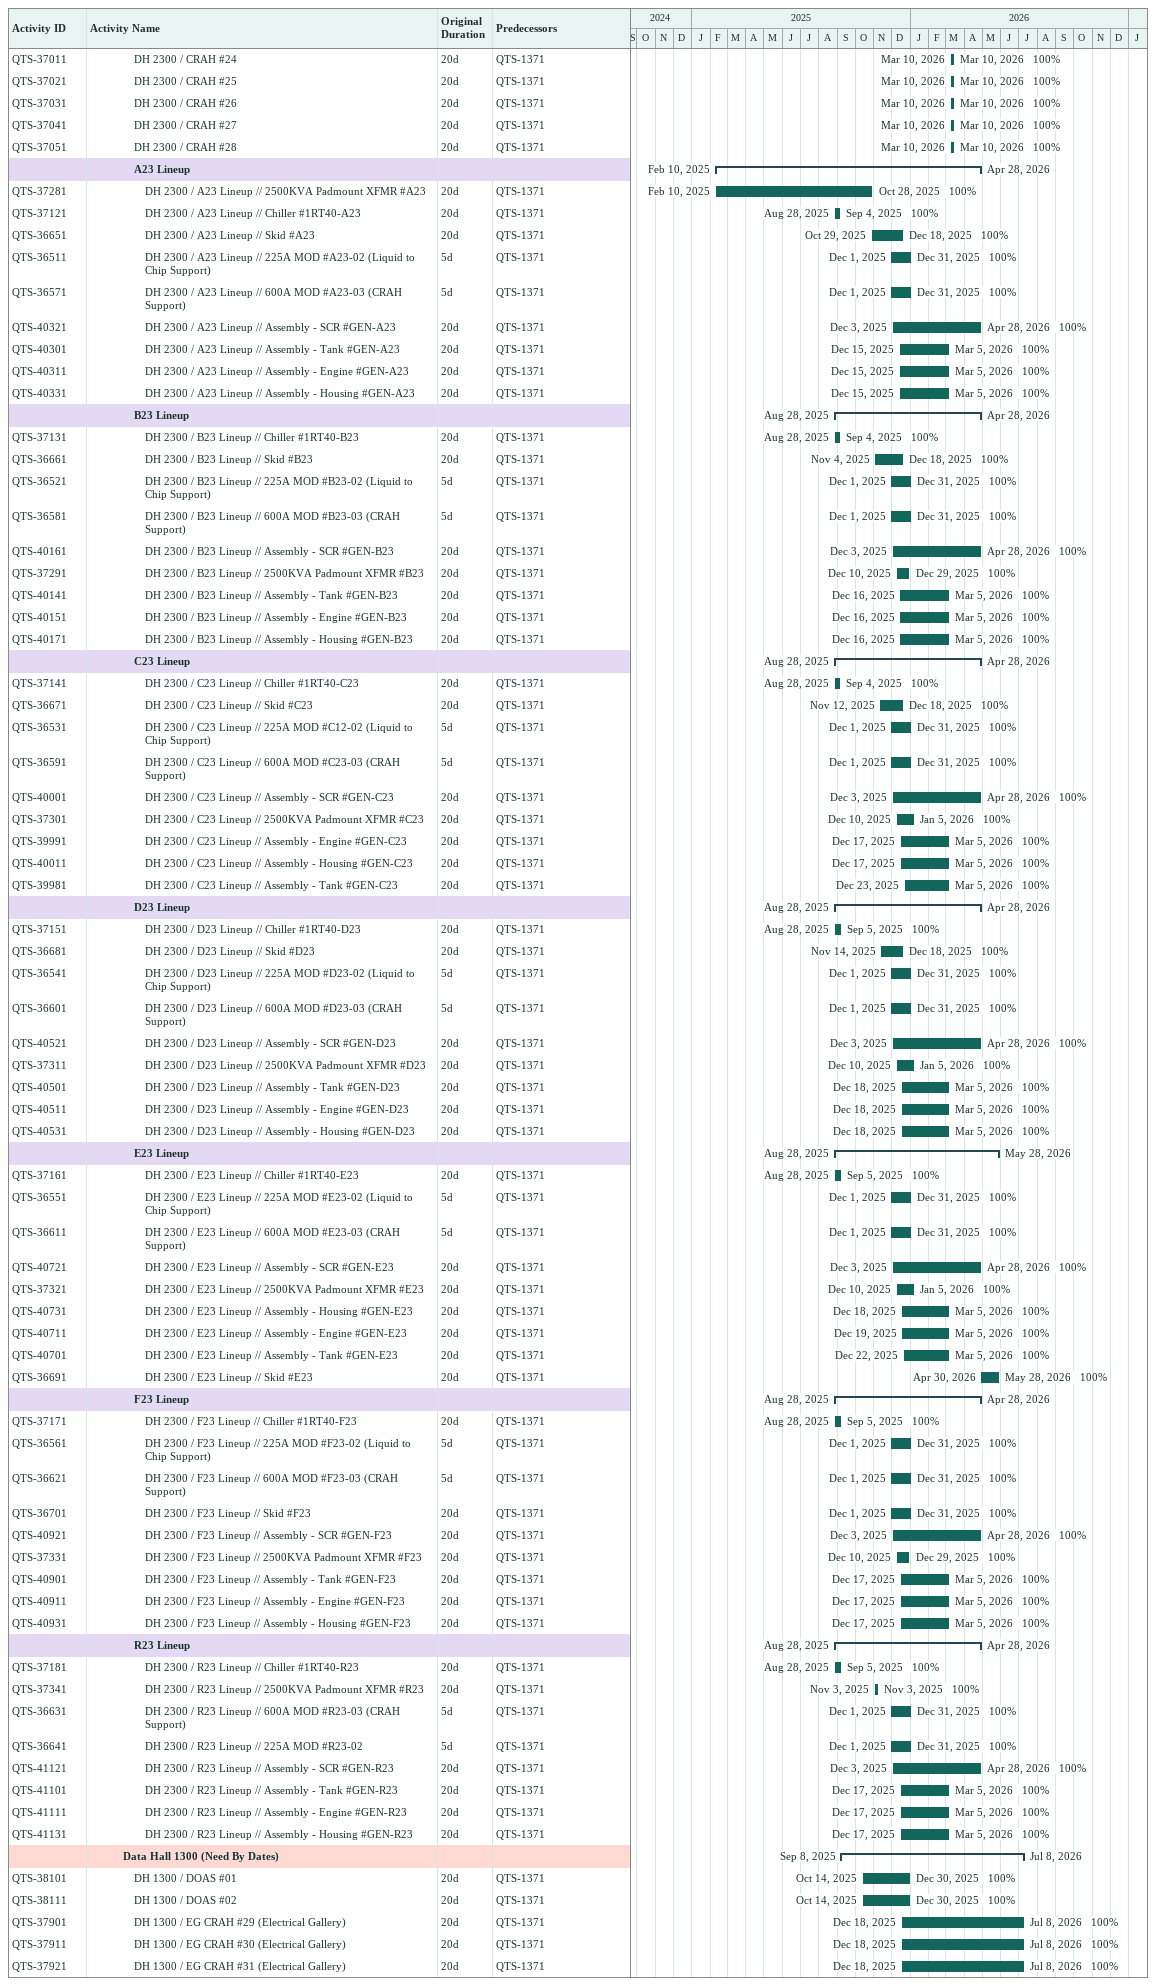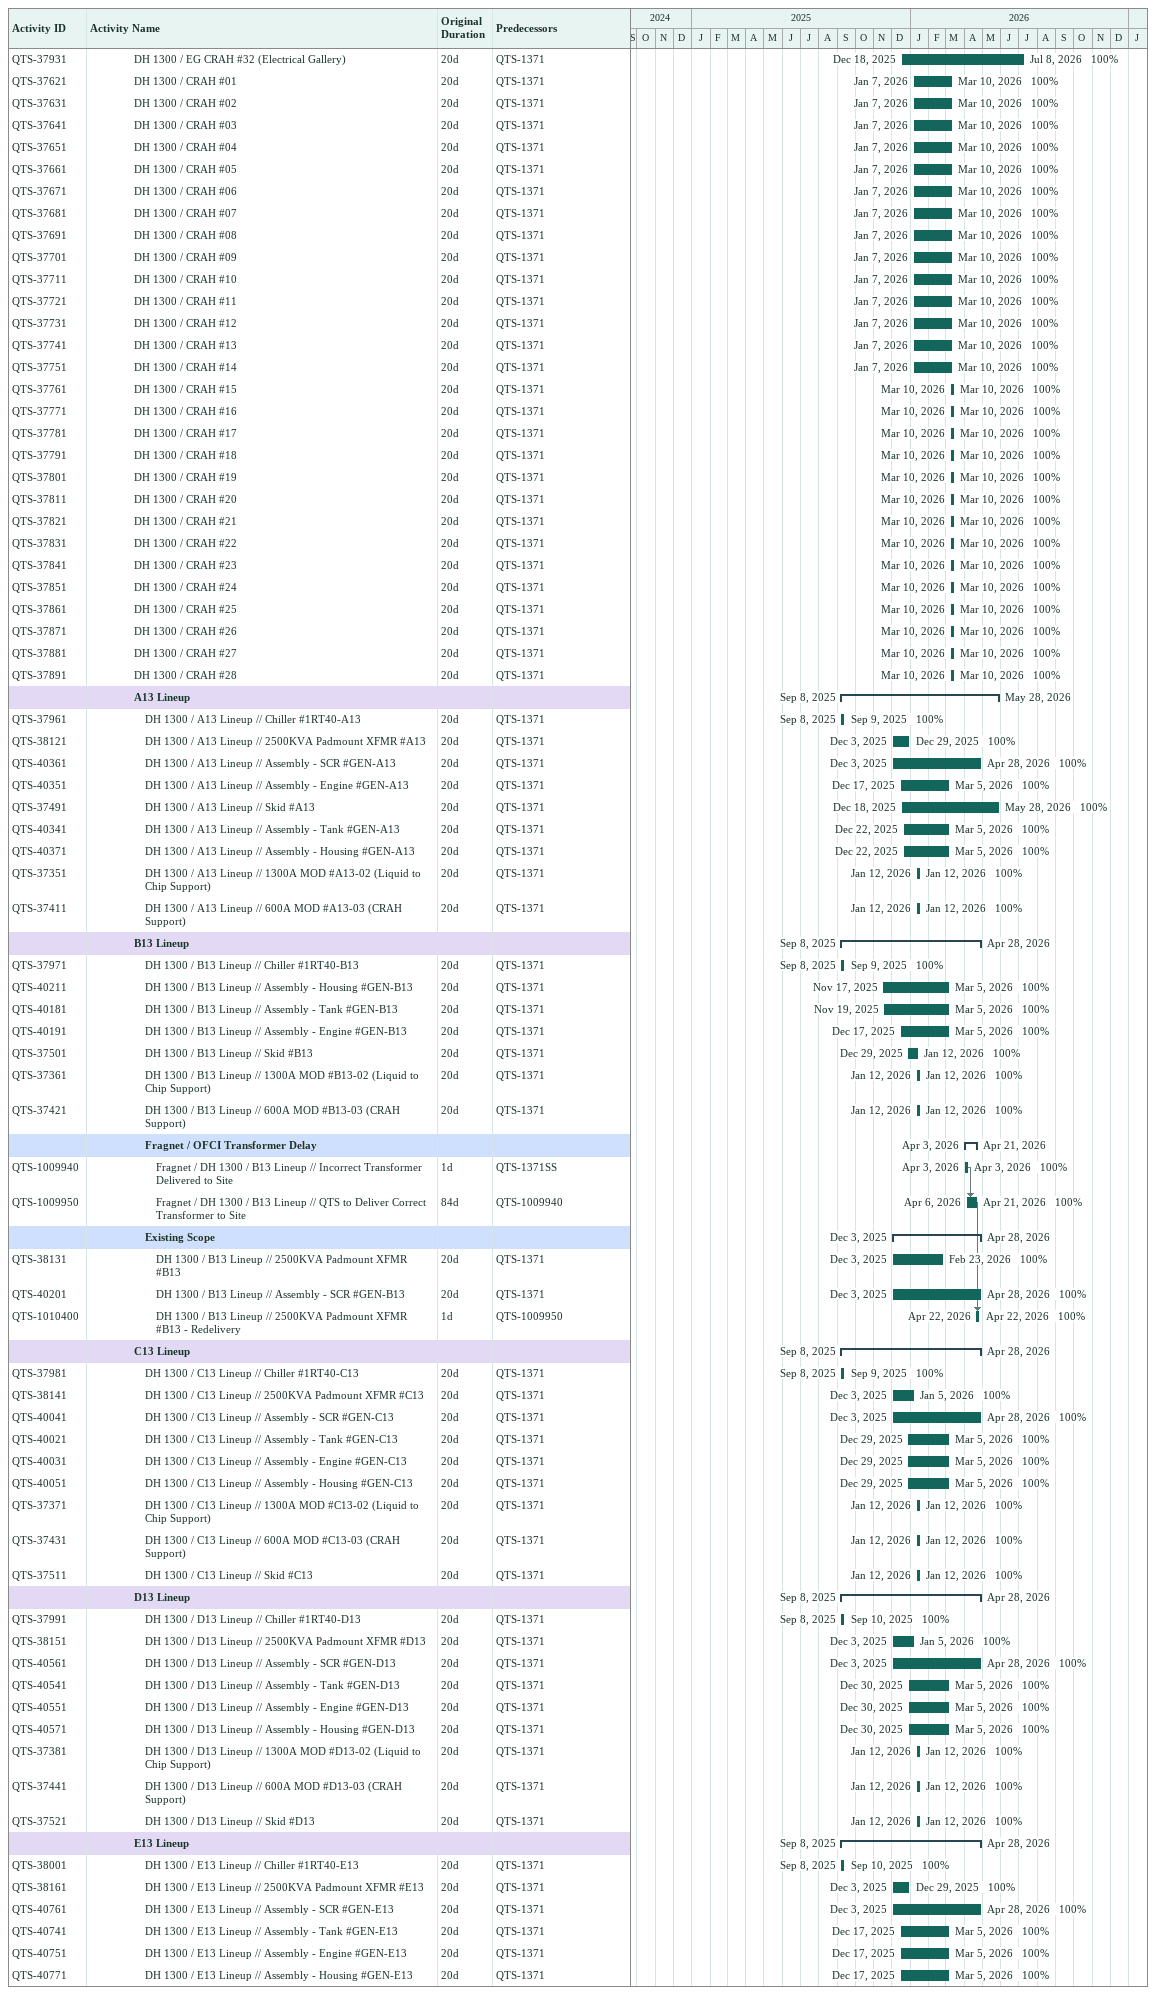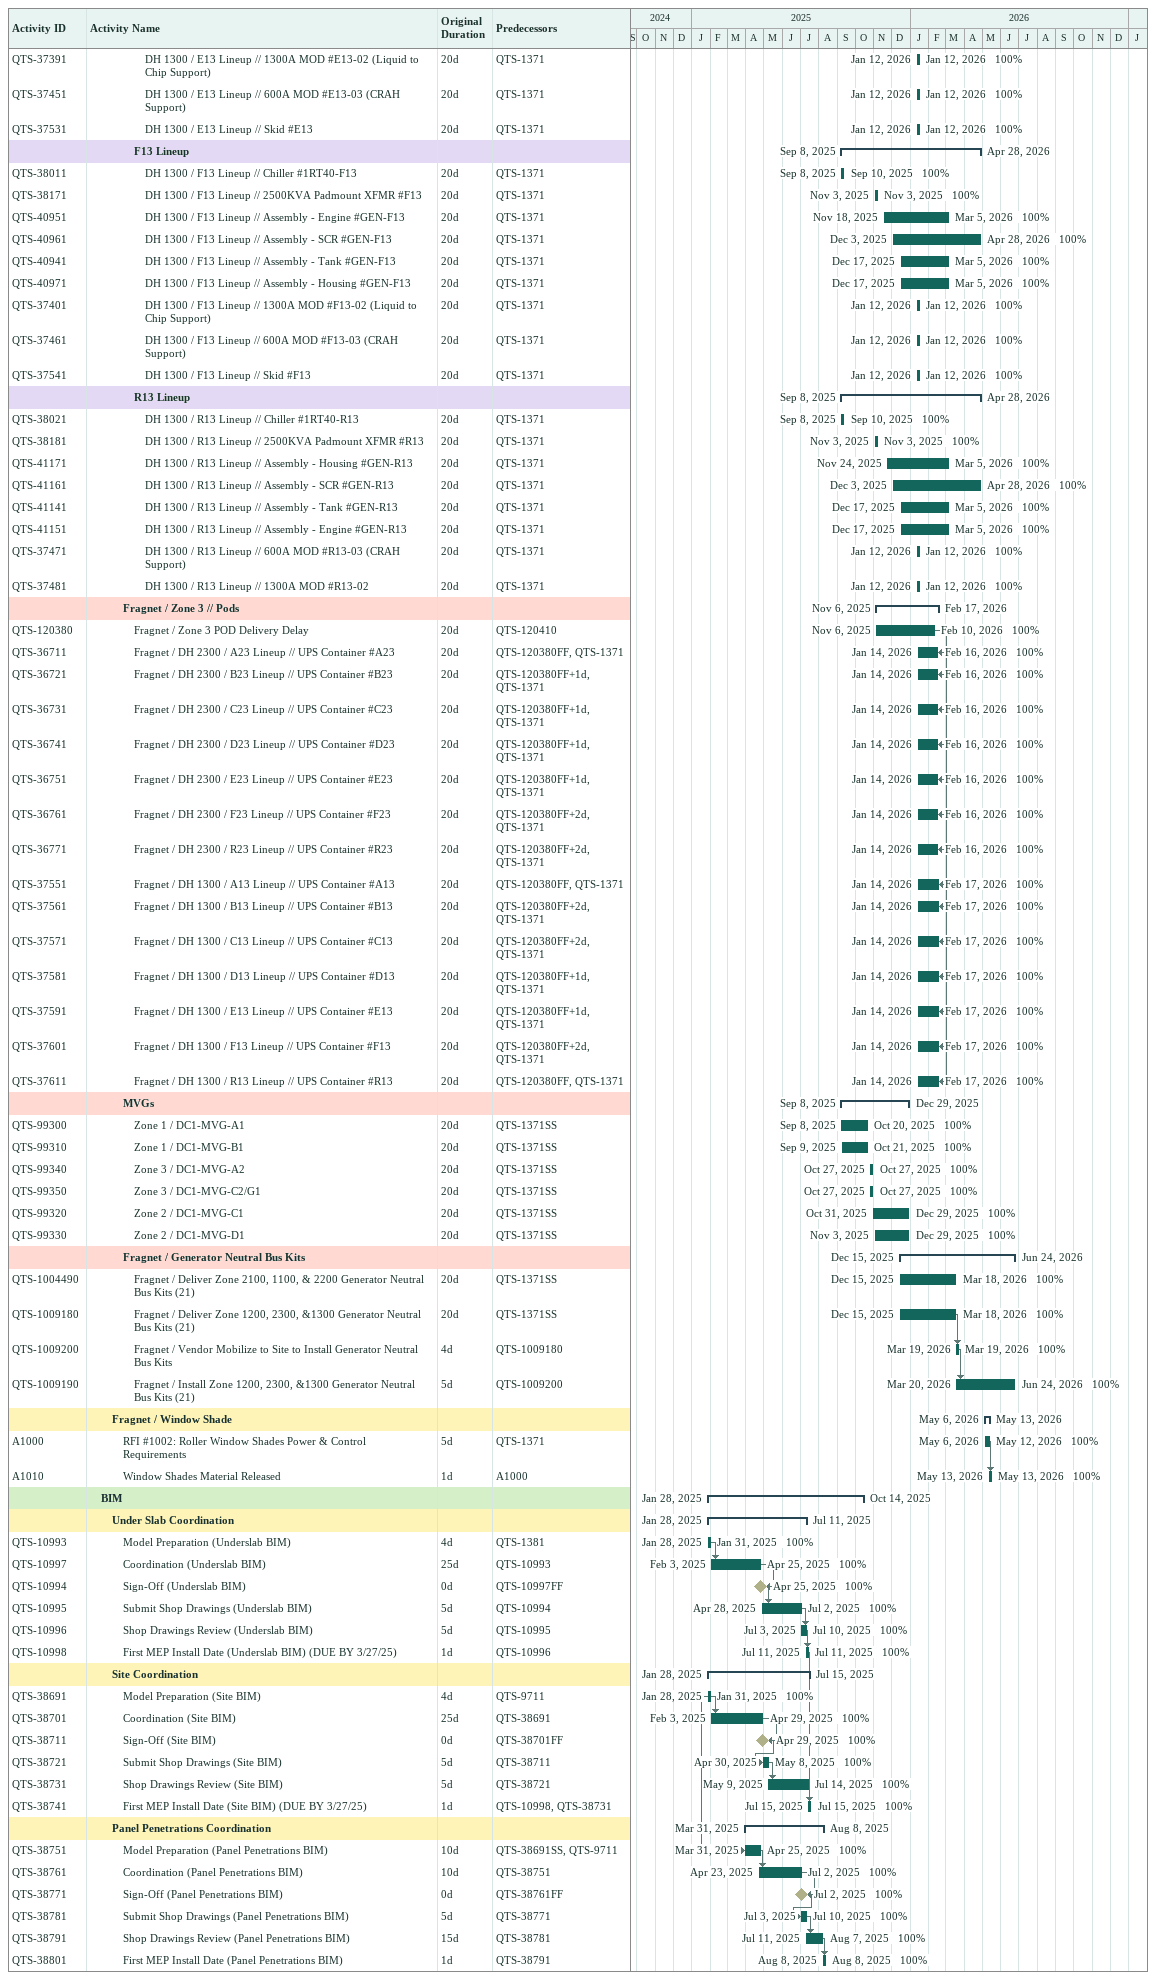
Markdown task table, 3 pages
| ID | Level | Task | Original duration | Start | Finish | Predecessors | % complete |
|---|---|---|---|---|---|---|---|
| QTS-37011 | 5 | DH 2300 / CRAH #24 | 20d | 2026-03-10 | 2026-03-10 | QTS-1371 | 100 |
| QTS-37021 | 5 | DH 2300 / CRAH #25 | 20d | 2026-03-10 | 2026-03-10 | QTS-1371 | 100 |
| QTS-37031 | 5 | DH 2300 / CRAH #26 | 20d | 2026-03-10 | 2026-03-10 | QTS-1371 | 100 |
| QTS-37041 | 5 | DH 2300 / CRAH #27 | 20d | 2026-03-10 | 2026-03-10 | QTS-1371 | 100 |
| QTS-37051 | 5 | DH 2300 / CRAH #28 | 20d | 2026-03-10 | 2026-03-10 | QTS-1371 | 100 |
|  | 5 | **A23 Lineup** |  | 2025-02-10 | 2026-04-28 |  |  |
| QTS-37281 | 6 | DH 2300 / A23 Lineup // 2500KVA Padmount XFMR #A23 | 20d | 2025-02-10 | 2025-10-28 | QTS-1371 | 100 |
| QTS-37121 | 6 | DH 2300 / A23 Lineup // Chiller #1RT40-A23 | 20d | 2025-08-28 | 2025-09-04 | QTS-1371 | 100 |
| QTS-36651 | 6 | DH 2300 / A23 Lineup // Skid #A23 | 20d | 2025-10-29 | 2025-12-18 | QTS-1371 | 100 |
| QTS-36511 | 6 | DH 2300 / A23 Lineup // 225A MOD #A23-02 (Liquid to Chip Support) | 5d | 2025-12-01 | 2025-12-31 | QTS-1371 | 100 |
| QTS-36571 | 6 | DH 2300 / A23 Lineup // 600A MOD #A23-03 (CRAH Support) | 5d | 2025-12-01 | 2025-12-31 | QTS-1371 | 100 |
| QTS-40321 | 6 | DH 2300 / A23 Lineup // Assembly - SCR #GEN-A23 | 20d | 2025-12-03 | 2026-04-28 | QTS-1371 | 100 |
| QTS-40301 | 6 | DH 2300 / A23 Lineup // Assembly - Tank #GEN-A23 | 20d | 2025-12-15 | 2026-03-05 | QTS-1371 | 100 |
| QTS-40311 | 6 | DH 2300 / A23 Lineup // Assembly - Engine #GEN-A23 | 20d | 2025-12-15 | 2026-03-05 | QTS-1371 | 100 |
| QTS-40331 | 6 | DH 2300 / A23 Lineup // Assembly - Housing #GEN-A23 | 20d | 2025-12-15 | 2026-03-05 | QTS-1371 | 100 |
|  | 5 | **B23 Lineup** |  | 2025-08-28 | 2026-04-28 |  |  |
| QTS-37131 | 6 | DH 2300 / B23 Lineup // Chiller #1RT40-B23 | 20d | 2025-08-28 | 2025-09-04 | QTS-1371 | 100 |
| QTS-36661 | 6 | DH 2300 / B23 Lineup // Skid #B23 | 20d | 2025-11-04 | 2025-12-18 | QTS-1371 | 100 |
| QTS-36521 | 6 | DH 2300 / B23 Lineup // 225A MOD #B23-02 (Liquid to Chip Support) | 5d | 2025-12-01 | 2025-12-31 | QTS-1371 | 100 |
| QTS-36581 | 6 | DH 2300 / B23 Lineup // 600A MOD #B23-03 (CRAH Support) | 5d | 2025-12-01 | 2025-12-31 | QTS-1371 | 100 |
| QTS-40161 | 6 | DH 2300 / B23 Lineup // Assembly - SCR #GEN-B23 | 20d | 2025-12-03 | 2026-04-28 | QTS-1371 | 100 |
| QTS-37291 | 6 | DH 2300 / B23 Lineup // 2500KVA Padmount XFMR #B23 | 20d | 2025-12-10 | 2025-12-29 | QTS-1371 | 100 |
| QTS-40141 | 6 | DH 2300 / B23 Lineup // Assembly - Tank #GEN-B23 | 20d | 2025-12-16 | 2026-03-05 | QTS-1371 | 100 |
| QTS-40151 | 6 | DH 2300 / B23 Lineup // Assembly - Engine #GEN-B23 | 20d | 2025-12-16 | 2026-03-05 | QTS-1371 | 100 |
| QTS-40171 | 6 | DH 2300 / B23 Lineup // Assembly - Housing #GEN-B23 | 20d | 2025-12-16 | 2026-03-05 | QTS-1371 | 100 |
|  | 5 | **C23 Lineup** |  | 2025-08-28 | 2026-04-28 |  |  |
| QTS-37141 | 6 | DH 2300 / C23 Lineup // Chiller #1RT40-C23 | 20d | 2025-08-28 | 2025-09-04 | QTS-1371 | 100 |
| QTS-36671 | 6 | DH 2300 / C23 Lineup // Skid #C23 | 20d | 2025-11-12 | 2025-12-18 | QTS-1371 | 100 |
| QTS-36531 | 6 | DH 2300 / C23 Lineup // 225A MOD #C12-02 (Liquid to Chip Support) | 5d | 2025-12-01 | 2025-12-31 | QTS-1371 | 100 |
| QTS-36591 | 6 | DH 2300 / C23 Lineup // 600A MOD #C23-03 (CRAH Support) | 5d | 2025-12-01 | 2025-12-31 | QTS-1371 | 100 |
| QTS-40001 | 6 | DH 2300 / C23 Lineup // Assembly - SCR #GEN-C23 | 20d | 2025-12-03 | 2026-04-28 | QTS-1371 | 100 |
| QTS-37301 | 6 | DH 2300 / C23 Lineup // 2500KVA Padmount XFMR #C23 | 20d | 2025-12-10 | 2026-01-05 | QTS-1371 | 100 |
| QTS-39991 | 6 | DH 2300 / C23 Lineup // Assembly - Engine #GEN-C23 | 20d | 2025-12-17 | 2026-03-05 | QTS-1371 | 100 |
| QTS-40011 | 6 | DH 2300 / C23 Lineup // Assembly - Housing #GEN-C23 | 20d | 2025-12-17 | 2026-03-05 | QTS-1371 | 100 |
| QTS-39981 | 6 | DH 2300 / C23 Lineup // Assembly - Tank #GEN-C23 | 20d | 2025-12-23 | 2026-03-05 | QTS-1371 | 100 |
|  | 5 | **D23 Lineup** |  | 2025-08-28 | 2026-04-28 |  |  |
| QTS-37151 | 6 | DH 2300 / D23 Lineup // Chiller #1RT40-D23 | 20d | 2025-08-28 | 2025-09-05 | QTS-1371 | 100 |
| QTS-36681 | 6 | DH 2300 / D23 Lineup // Skid #D23 | 20d | 2025-11-14 | 2025-12-18 | QTS-1371 | 100 |
| QTS-36541 | 6 | DH 2300 / D23 Lineup // 225A MOD #D23-02 (Liquid to Chip Support) | 5d | 2025-12-01 | 2025-12-31 | QTS-1371 | 100 |
| QTS-36601 | 6 | DH 2300 / D23 Lineup // 600A MOD #D23-03 (CRAH Support) | 5d | 2025-12-01 | 2025-12-31 | QTS-1371 | 100 |
| QTS-40521 | 6 | DH 2300 / D23 Lineup // Assembly - SCR #GEN-D23 | 20d | 2025-12-03 | 2026-04-28 | QTS-1371 | 100 |
| QTS-37311 | 6 | DH 2300 / D23 Lineup // 2500KVA Padmount XFMR #D23 | 20d | 2025-12-10 | 2026-01-05 | QTS-1371 | 100 |
| QTS-40501 | 6 | DH 2300 / D23 Lineup // Assembly - Tank #GEN-D23 | 20d | 2025-12-18 | 2026-03-05 | QTS-1371 | 100 |
| QTS-40511 | 6 | DH 2300 / D23 Lineup // Assembly - Engine #GEN-D23 | 20d | 2025-12-18 | 2026-03-05 | QTS-1371 | 100 |
| QTS-40531 | 6 | DH 2300 / D23 Lineup // Assembly - Housing #GEN-D23 | 20d | 2025-12-18 | 2026-03-05 | QTS-1371 | 100 |
|  | 5 | **E23 Lineup** |  | 2025-08-28 | 2026-05-28 |  |  |
| QTS-37161 | 6 | DH 2300 / E23 Lineup // Chiller #1RT40-E23 | 20d | 2025-08-28 | 2025-09-05 | QTS-1371 | 100 |
| QTS-36551 | 6 | DH 2300 / E23 Lineup // 225A MOD #E23-02 (Liquid to Chip Support) | 5d | 2025-12-01 | 2025-12-31 | QTS-1371 | 100 |
| QTS-36611 | 6 | DH 2300 / E23 Lineup // 600A MOD #E23-03 (CRAH Support) | 5d | 2025-12-01 | 2025-12-31 | QTS-1371 | 100 |
| QTS-40721 | 6 | DH 2300 / E23 Lineup // Assembly - SCR #GEN-E23 | 20d | 2025-12-03 | 2026-04-28 | QTS-1371 | 100 |
| QTS-37321 | 6 | DH 2300 / E23 Lineup // 2500KVA Padmount XFMR #E23 | 20d | 2025-12-10 | 2026-01-05 | QTS-1371 | 100 |
| QTS-40731 | 6 | DH 2300 / E23 Lineup // Assembly - Housing #GEN-E23 | 20d | 2025-12-18 | 2026-03-05 | QTS-1371 | 100 |
| QTS-40711 | 6 | DH 2300 / E23 Lineup // Assembly - Engine #GEN-E23 | 20d | 2025-12-19 | 2026-03-05 | QTS-1371 | 100 |
| QTS-40701 | 6 | DH 2300 / E23 Lineup // Assembly - Tank #GEN-E23 | 20d | 2025-12-22 | 2026-03-05 | QTS-1371 | 100 |
| QTS-36691 | 6 | DH 2300 / E23 Lineup // Skid #E23 | 20d | 2026-04-30 | 2026-05-28 | QTS-1371 | 100 |
|  | 5 | **F23 Lineup** |  | 2025-08-28 | 2026-04-28 |  |  |
| QTS-37171 | 6 | DH 2300 / F23 Lineup // Chiller #1RT40-F23 | 20d | 2025-08-28 | 2025-09-05 | QTS-1371 | 100 |
| QTS-36561 | 6 | DH 2300 / F23 Lineup // 225A MOD #F23-02 (Liquid to Chip Support) | 5d | 2025-12-01 | 2025-12-31 | QTS-1371 | 100 |
| QTS-36621 | 6 | DH 2300 / F23 Lineup // 600A MOD #F23-03 (CRAH Support) | 5d | 2025-12-01 | 2025-12-31 | QTS-1371 | 100 |
| QTS-36701 | 6 | DH 2300 / F23 Lineup // Skid #F23 | 20d | 2025-12-01 | 2025-12-31 | QTS-1371 | 100 |
| QTS-40921 | 6 | DH 2300 / F23 Lineup // Assembly - SCR #GEN-F23 | 20d | 2025-12-03 | 2026-04-28 | QTS-1371 | 100 |
| QTS-37331 | 6 | DH 2300 / F23 Lineup // 2500KVA Padmount XFMR #F23 | 20d | 2025-12-10 | 2025-12-29 | QTS-1371 | 100 |
| QTS-40901 | 6 | DH 2300 / F23 Lineup // Assembly - Tank #GEN-F23 | 20d | 2025-12-17 | 2026-03-05 | QTS-1371 | 100 |
| QTS-40911 | 6 | DH 2300 / F23 Lineup // Assembly - Engine #GEN-F23 | 20d | 2025-12-17 | 2026-03-05 | QTS-1371 | 100 |
| QTS-40931 | 6 | DH 2300 / F23 Lineup // Assembly - Housing #GEN-F23 | 20d | 2025-12-17 | 2026-03-05 | QTS-1371 | 100 |
|  | 5 | **R23 Lineup** |  | 2025-08-28 | 2026-04-28 |  |  |
| QTS-37181 | 6 | DH 2300 / R23 Lineup // Chiller #1RT40-R23 | 20d | 2025-08-28 | 2025-09-05 | QTS-1371 | 100 |
| QTS-37341 | 6 | DH 2300 / R23 Lineup // 2500KVA Padmount XFMR #R23 | 20d | 2025-11-03 | 2025-11-03 | QTS-1371 | 100 |
| QTS-36631 | 6 | DH 2300 / R23 Lineup // 600A MOD #R23-03 (CRAH Support) | 5d | 2025-12-01 | 2025-12-31 | QTS-1371 | 100 |
| QTS-36641 | 6 | DH 2300 / R23 Lineup // 225A MOD #R23-02 | 5d | 2025-12-01 | 2025-12-31 | QTS-1371 | 100 |
| QTS-41121 | 6 | DH 2300 / R23 Lineup // Assembly - SCR #GEN-R23 | 20d | 2025-12-03 | 2026-04-28 | QTS-1371 | 100 |
| QTS-41101 | 6 | DH 2300 / R23 Lineup // Assembly - Tank #GEN-R23 | 20d | 2025-12-17 | 2026-03-05 | QTS-1371 | 100 |
| QTS-41111 | 6 | DH 2300 / R23 Lineup // Assembly - Engine #GEN-R23 | 20d | 2025-12-17 | 2026-03-05 | QTS-1371 | 100 |
| QTS-41131 | 6 | DH 2300 / R23 Lineup // Assembly - Housing #GEN-R23 | 20d | 2025-12-17 | 2026-03-05 | QTS-1371 | 100 |
|  | 4 | **Data Hall 1300 (Need By Dates)** |  | 2025-09-08 | 2026-07-08 |  |  |
| QTS-38101 | 5 | DH 1300 / DOAS #01 | 20d | 2025-10-14 | 2025-12-30 | QTS-1371 | 100 |
| QTS-38111 | 5 | DH 1300 / DOAS #02 | 20d | 2025-10-14 | 2025-12-30 | QTS-1371 | 100 |
| QTS-37901 | 5 | DH 1300 / EG CRAH #29 (Electrical Gallery) | 20d | 2025-12-18 | 2026-07-08 | QTS-1371 | 100 |
| QTS-37911 | 5 | DH 1300 / EG CRAH #30 (Electrical Gallery) | 20d | 2025-12-18 | 2026-07-08 | QTS-1371 | 100 |
| QTS-37921 | 5 | DH 1300 / EG CRAH #31 (Electrical Gallery) | 20d | 2025-12-18 | 2026-07-08 | QTS-1371 | 100 |
| QTS-37931 | 5 | DH 1300 / EG CRAH #32 (Electrical Gallery) | 20d | 2025-12-18 | 2026-07-08 | QTS-1371 | 100 |
| QTS-37621 | 5 | DH 1300 / CRAH #01 | 20d | 2026-01-07 | 2026-03-10 | QTS-1371 | 100 |
| QTS-37631 | 5 | DH 1300 / CRAH #02 | 20d | 2026-01-07 | 2026-03-10 | QTS-1371 | 100 |
| QTS-37641 | 5 | DH 1300 / CRAH #03 | 20d | 2026-01-07 | 2026-03-10 | QTS-1371 | 100 |
| QTS-37651 | 5 | DH 1300 / CRAH #04 | 20d | 2026-01-07 | 2026-03-10 | QTS-1371 | 100 |
| QTS-37661 | 5 | DH 1300 / CRAH #05 | 20d | 2026-01-07 | 2026-03-10 | QTS-1371 | 100 |
| QTS-37671 | 5 | DH 1300 / CRAH #06 | 20d | 2026-01-07 | 2026-03-10 | QTS-1371 | 100 |
| QTS-37681 | 5 | DH 1300 / CRAH #07 | 20d | 2026-01-07 | 2026-03-10 | QTS-1371 | 100 |
| QTS-37691 | 5 | DH 1300 / CRAH #08 | 20d | 2026-01-07 | 2026-03-10 | QTS-1371 | 100 |
| QTS-37701 | 5 | DH 1300 / CRAH #09 | 20d | 2026-01-07 | 2026-03-10 | QTS-1371 | 100 |
| QTS-37711 | 5 | DH 1300 / CRAH #10 | 20d | 2026-01-07 | 2026-03-10 | QTS-1371 | 100 |
| QTS-37721 | 5 | DH 1300 / CRAH #11 | 20d | 2026-01-07 | 2026-03-10 | QTS-1371 | 100 |
| QTS-37731 | 5 | DH 1300 / CRAH #12 | 20d | 2026-01-07 | 2026-03-10 | QTS-1371 | 100 |
| QTS-37741 | 5 | DH 1300 / CRAH #13 | 20d | 2026-01-07 | 2026-03-10 | QTS-1371 | 100 |
| QTS-37751 | 5 | DH 1300 / CRAH #14 | 20d | 2026-01-07 | 2026-03-10 | QTS-1371 | 100 |
| QTS-37761 | 5 | DH 1300 / CRAH #15 | 20d | 2026-03-10 | 2026-03-10 | QTS-1371 | 100 |
| QTS-37771 | 5 | DH 1300 / CRAH #16 | 20d | 2026-03-10 | 2026-03-10 | QTS-1371 | 100 |
| QTS-37781 | 5 | DH 1300 / CRAH #17 | 20d | 2026-03-10 | 2026-03-10 | QTS-1371 | 100 |
| QTS-37791 | 5 | DH 1300 / CRAH #18 | 20d | 2026-03-10 | 2026-03-10 | QTS-1371 | 100 |
| QTS-37801 | 5 | DH 1300 / CRAH #19 | 20d | 2026-03-10 | 2026-03-10 | QTS-1371 | 100 |
| QTS-37811 | 5 | DH 1300 / CRAH #20 | 20d | 2026-03-10 | 2026-03-10 | QTS-1371 | 100 |
| QTS-37821 | 5 | DH 1300 / CRAH #21 | 20d | 2026-03-10 | 2026-03-10 | QTS-1371 | 100 |
| QTS-37831 | 5 | DH 1300 / CRAH #22 | 20d | 2026-03-10 | 2026-03-10 | QTS-1371 | 100 |
| QTS-37841 | 5 | DH 1300 / CRAH #23 | 20d | 2026-03-10 | 2026-03-10 | QTS-1371 | 100 |
| QTS-37851 | 5 | DH 1300 / CRAH #24 | 20d | 2026-03-10 | 2026-03-10 | QTS-1371 | 100 |
| QTS-37861 | 5 | DH 1300 / CRAH #25 | 20d | 2026-03-10 | 2026-03-10 | QTS-1371 | 100 |
| QTS-37871 | 5 | DH 1300 / CRAH #26 | 20d | 2026-03-10 | 2026-03-10 | QTS-1371 | 100 |
| QTS-37881 | 5 | DH 1300 / CRAH #27 | 20d | 2026-03-10 | 2026-03-10 | QTS-1371 | 100 |
| QTS-37891 | 5 | DH 1300 / CRAH #28 | 20d | 2026-03-10 | 2026-03-10 | QTS-1371 | 100 |
|  | 5 | **A13 Lineup** |  | 2025-09-08 | 2026-05-28 |  |  |
| QTS-37961 | 6 | DH 1300 / A13 Lineup // Chiller #1RT40-A13 | 20d | 2025-09-08 | 2025-09-09 | QTS-1371 | 100 |
| QTS-38121 | 6 | DH 1300 / A13 Lineup // 2500KVA Padmount XFMR #A13 | 20d | 2025-12-03 | 2025-12-29 | QTS-1371 | 100 |
| QTS-40361 | 6 | DH 1300 / A13 Lineup // Assembly - SCR #GEN-A13 | 20d | 2025-12-03 | 2026-04-28 | QTS-1371 | 100 |
| QTS-40351 | 6 | DH 1300 / A13 Lineup // Assembly - Engine #GEN-A13 | 20d | 2025-12-17 | 2026-03-05 | QTS-1371 | 100 |
| QTS-37491 | 6 | DH 1300 / A13 Lineup // Skid #A13 | 20d | 2025-12-18 | 2026-05-28 | QTS-1371 | 100 |
| QTS-40341 | 6 | DH 1300 / A13 Lineup // Assembly - Tank #GEN-A13 | 20d | 2025-12-22 | 2026-03-05 | QTS-1371 | 100 |
| QTS-40371 | 6 | DH 1300 / A13 Lineup // Assembly - Housing #GEN-A13 | 20d | 2025-12-22 | 2026-03-05 | QTS-1371 | 100 |
| QTS-37351 | 6 | DH 1300 / A13 Lineup // 1300A MOD #A13-02 (Liquid to Chip Support) | 20d | 2026-01-12 | 2026-01-12 | QTS-1371 | 100 |
| QTS-37411 | 6 | DH 1300 / A13 Lineup // 600A MOD #A13-03 (CRAH Support) | 20d | 2026-01-12 | 2026-01-12 | QTS-1371 | 100 |
|  | 5 | **B13 Lineup** |  | 2025-09-08 | 2026-04-28 |  |  |
| QTS-37971 | 6 | DH 1300 / B13 Lineup // Chiller #1RT40-B13 | 20d | 2025-09-08 | 2025-09-09 | QTS-1371 | 100 |
| QTS-40211 | 6 | DH 1300 / B13 Lineup // Assembly - Housing #GEN-B13 | 20d | 2025-11-17 | 2026-03-05 | QTS-1371 | 100 |
| QTS-40181 | 6 | DH 1300 / B13 Lineup // Assembly - Tank #GEN-B13 | 20d | 2025-11-19 | 2026-03-05 | QTS-1371 | 100 |
| QTS-40191 | 6 | DH 1300 / B13 Lineup // Assembly - Engine #GEN-B13 | 20d | 2025-12-17 | 2026-03-05 | QTS-1371 | 100 |
| QTS-37501 | 6 | DH 1300 / B13 Lineup // Skid #B13 | 20d | 2025-12-29 | 2026-01-12 | QTS-1371 | 100 |
| QTS-37361 | 6 | DH 1300 / B13 Lineup // 1300A MOD #B13-02 (Liquid to Chip Support) | 20d | 2026-01-12 | 2026-01-12 | QTS-1371 | 100 |
| QTS-37421 | 6 | DH 1300 / B13 Lineup // 600A MOD #B13-03 (CRAH Support) | 20d | 2026-01-12 | 2026-01-12 | QTS-1371 | 100 |
|  | 6 | **Fragnet / OFCI Transformer Delay** |  | 2026-04-03 | 2026-04-21 |  |  |
| QTS-1009940 | 7 | Fragnet / DH 1300 / B13 Lineup // Incorrect Transformer Delivered to Site | 1d | 2026-04-03 | 2026-04-03 | QTS-1371SS | 100 |
| QTS-1009950 | 7 | Fragnet / DH 1300 / B13 Lineup // QTS to Deliver Correct Transformer to Site | 84d | 2026-04-06 | 2026-04-21 | QTS-1009940 | 100 |
|  | 6 | **Existing Scope** |  | 2025-12-03 | 2026-04-28 |  |  |
| QTS-38131 | 7 | DH 1300 / B13 Lineup // 2500KVA Padmount XFMR #B13 | 20d | 2025-12-03 | 2026-02-23 | QTS-1371 | 100 |
| QTS-40201 | 7 | DH 1300 / B13 Lineup // Assembly - SCR #GEN-B13 | 20d | 2025-12-03 | 2026-04-28 | QTS-1371 | 100 |
| QTS-1010400 | 7 | DH 1300 / B13 Lineup // 2500KVA Padmount XFMR #B13 - Redelivery | 1d | 2026-04-22 | 2026-04-22 | QTS-1009950 | 100 |
|  | 5 | **C13 Lineup** |  | 2025-09-08 | 2026-04-28 |  |  |
| QTS-37981 | 6 | DH 1300 / C13 Lineup // Chiller #1RT40-C13 | 20d | 2025-09-08 | 2025-09-09 | QTS-1371 | 100 |
| QTS-38141 | 6 | DH 1300 / C13 Lineup // 2500KVA Padmount XFMR #C13 | 20d | 2025-12-03 | 2026-01-05 | QTS-1371 | 100 |
| QTS-40041 | 6 | DH 1300 / C13 Lineup // Assembly - SCR #GEN-C13 | 20d | 2025-12-03 | 2026-04-28 | QTS-1371 | 100 |
| QTS-40021 | 6 | DH 1300 / C13 Lineup // Assembly - Tank #GEN-C13 | 20d | 2025-12-29 | 2026-03-05 | QTS-1371 | 100 |
| QTS-40031 | 6 | DH 1300 / C13 Lineup // Assembly - Engine #GEN-C13 | 20d | 2025-12-29 | 2026-03-05 | QTS-1371 | 100 |
| QTS-40051 | 6 | DH 1300 / C13 Lineup // Assembly - Housing #GEN-C13 | 20d | 2025-12-29 | 2026-03-05 | QTS-1371 | 100 |
| QTS-37371 | 6 | DH 1300 / C13 Lineup // 1300A MOD #C13-02 (Liquid to Chip Support) | 20d | 2026-01-12 | 2026-01-12 | QTS-1371 | 100 |
| QTS-37431 | 6 | DH 1300 / C13 Lineup // 600A MOD #C13-03 (CRAH Support) | 20d | 2026-01-12 | 2026-01-12 | QTS-1371 | 100 |
| QTS-37511 | 6 | DH 1300 / C13 Lineup // Skid #C13 | 20d | 2026-01-12 | 2026-01-12 | QTS-1371 | 100 |
|  | 5 | **D13 Lineup** |  | 2025-09-08 | 2026-04-28 |  |  |
| QTS-37991 | 6 | DH 1300 / D13 Lineup // Chiller #1RT40-D13 | 20d | 2025-09-08 | 2025-09-10 | QTS-1371 | 100 |
| QTS-38151 | 6 | DH 1300 / D13 Lineup // 2500KVA Padmount XFMR #D13 | 20d | 2025-12-03 | 2026-01-05 | QTS-1371 | 100 |
| QTS-40561 | 6 | DH 1300 / D13 Lineup // Assembly - SCR #GEN-D13 | 20d | 2025-12-03 | 2026-04-28 | QTS-1371 | 100 |
| QTS-40541 | 6 | DH 1300 / D13 Lineup // Assembly - Tank #GEN-D13 | 20d | 2025-12-30 | 2026-03-05 | QTS-1371 | 100 |
| QTS-40551 | 6 | DH 1300 / D13 Lineup // Assembly - Engine #GEN-D13 | 20d | 2025-12-30 | 2026-03-05 | QTS-1371 | 100 |
| QTS-40571 | 6 | DH 1300 / D13 Lineup // Assembly - Housing #GEN-D13 | 20d | 2025-12-30 | 2026-03-05 | QTS-1371 | 100 |
| QTS-37381 | 6 | DH 1300 / D13 Lineup // 1300A MOD #D13-02 (Liquid to Chip Support) | 20d | 2026-01-12 | 2026-01-12 | QTS-1371 | 100 |
| QTS-37441 | 6 | DH 1300 / D13 Lineup // 600A MOD #D13-03 (CRAH Support) | 20d | 2026-01-12 | 2026-01-12 | QTS-1371 | 100 |
| QTS-37521 | 6 | DH 1300 / D13 Lineup // Skid #D13 | 20d | 2026-01-12 | 2026-01-12 | QTS-1371 | 100 |
|  | 5 | **E13 Lineup** |  | 2025-09-08 | 2026-04-28 |  |  |
| QTS-38001 | 6 | DH 1300 / E13 Lineup // Chiller #1RT40-E13 | 20d | 2025-09-08 | 2025-09-10 | QTS-1371 | 100 |
| QTS-38161 | 6 | DH 1300 / E13 Lineup // 2500KVA Padmount XFMR #E13 | 20d | 2025-12-03 | 2025-12-29 | QTS-1371 | 100 |
| QTS-40761 | 6 | DH 1300 / E13 Lineup // Assembly - SCR #GEN-E13 | 20d | 2025-12-03 | 2026-04-28 | QTS-1371 | 100 |
| QTS-40741 | 6 | DH 1300 / E13 Lineup // Assembly - Tank #GEN-E13 | 20d | 2025-12-17 | 2026-03-05 | QTS-1371 | 100 |
| QTS-40751 | 6 | DH 1300 / E13 Lineup // Assembly - Engine #GEN-E13 | 20d | 2025-12-17 | 2026-03-05 | QTS-1371 | 100 |
| QTS-40771 | 6 | DH 1300 / E13 Lineup // Assembly - Housing #GEN-E13 | 20d | 2025-12-17 | 2026-03-05 | QTS-1371 | 100 |
| QTS-37391 | 6 | DH 1300 / E13 Lineup // 1300A MOD #E13-02 (Liquid to Chip Support) | 20d | 2026-01-12 | 2026-01-12 | QTS-1371 | 100 |
| QTS-37451 | 6 | DH 1300 / E13 Lineup // 600A MOD #E13-03 (CRAH Support) | 20d | 2026-01-12 | 2026-01-12 | QTS-1371 | 100 |
| QTS-37531 | 6 | DH 1300 / E13 Lineup // Skid #E13 | 20d | 2026-01-12 | 2026-01-12 | QTS-1371 | 100 |
|  | 5 | **F13 Lineup** |  | 2025-09-08 | 2026-04-28 |  |  |
| QTS-38011 | 6 | DH 1300 / F13 Lineup // Chiller #1RT40-F13 | 20d | 2025-09-08 | 2025-09-10 | QTS-1371 | 100 |
| QTS-38171 | 6 | DH 1300 / F13 Lineup // 2500KVA Padmount XFMR #F13 | 20d | 2025-11-03 | 2025-11-03 | QTS-1371 | 100 |
| QTS-40951 | 6 | DH 1300 / F13 Lineup // Assembly - Engine #GEN-F13 | 20d | 2025-11-18 | 2026-03-05 | QTS-1371 | 100 |
| QTS-40961 | 6 | DH 1300 / F13 Lineup // Assembly - SCR #GEN-F13 | 20d | 2025-12-03 | 2026-04-28 | QTS-1371 | 100 |
| QTS-40941 | 6 | DH 1300 / F13 Lineup // Assembly - Tank #GEN-F13 | 20d | 2025-12-17 | 2026-03-05 | QTS-1371 | 100 |
| QTS-40971 | 6 | DH 1300 / F13 Lineup // Assembly - Housing #GEN-F13 | 20d | 2025-12-17 | 2026-03-05 | QTS-1371 | 100 |
| QTS-37401 | 6 | DH 1300 / F13 Lineup // 1300A MOD #F13-02 (Liquid to Chip Support) | 20d | 2026-01-12 | 2026-01-12 | QTS-1371 | 100 |
| QTS-37461 | 6 | DH 1300 / F13 Lineup // 600A MOD #F13-03 (CRAH Support) | 20d | 2026-01-12 | 2026-01-12 | QTS-1371 | 100 |
| QTS-37541 | 6 | DH 1300 / F13 Lineup // Skid #F13 | 20d | 2026-01-12 | 2026-01-12 | QTS-1371 | 100 |
|  | 5 | **R13 Lineup** |  | 2025-09-08 | 2026-04-28 |  |  |
| QTS-38021 | 6 | DH 1300 / R13 Lineup // Chiller #1RT40-R13 | 20d | 2025-09-08 | 2025-09-10 | QTS-1371 | 100 |
| QTS-38181 | 6 | DH 1300 / R13 Lineup // 2500KVA Padmount XFMR #R13 | 20d | 2025-11-03 | 2025-11-03 | QTS-1371 | 100 |
| QTS-41171 | 6 | DH 1300 / R13 Lineup // Assembly - Housing #GEN-R13 | 20d | 2025-11-24 | 2026-03-05 | QTS-1371 | 100 |
| QTS-41161 | 6 | DH 1300 / R13 Lineup // Assembly - SCR #GEN-R13 | 20d | 2025-12-03 | 2026-04-28 | QTS-1371 | 100 |
| QTS-41141 | 6 | DH 1300 / R13 Lineup // Assembly - Tank #GEN-R13 | 20d | 2025-12-17 | 2026-03-05 | QTS-1371 | 100 |
| QTS-41151 | 6 | DH 1300 / R13 Lineup // Assembly - Engine #GEN-R13 | 20d | 2025-12-17 | 2026-03-05 | QTS-1371 | 100 |
| QTS-37471 | 6 | DH 1300 / R13 Lineup // 600A MOD #R13-03 (CRAH Support) | 20d | 2026-01-12 | 2026-01-12 | QTS-1371 | 100 |
| QTS-37481 | 6 | DH 1300 / R13 Lineup // 1300A MOD #R13-02 | 20d | 2026-01-12 | 2026-01-12 | QTS-1371 | 100 |
|  | 4 | **Fragnet / Zone 3 // Pods** |  | 2025-11-06 | 2026-02-17 |  |  |
| QTS-120380 | 5 | Fragnet / Zone 3 POD Delivery Delay | 20d | 2025-11-06 | 2026-02-10 | QTS-120410 | 100 |
| QTS-36711 | 5 | Fragnet / DH 2300 / A23 Lineup // UPS Container #A23 | 20d | 2026-01-14 | 2026-02-16 | QTS-120380FF, QTS-1371 | 100 |
| QTS-36721 | 5 | Fragnet / DH 2300 / B23 Lineup // UPS Container #B23 | 20d | 2026-01-14 | 2026-02-16 | QTS-120380FF+1d, QTS-1371 | 100 |
| QTS-36731 | 5 | Fragnet / DH 2300 / C23 Lineup // UPS Container #C23 | 20d | 2026-01-14 | 2026-02-16 | QTS-120380FF+1d, QTS-1371 | 100 |
| QTS-36741 | 5 | Fragnet / DH 2300 / D23 Lineup // UPS Container #D23 | 20d | 2026-01-14 | 2026-02-16 | QTS-120380FF+1d, QTS-1371 | 100 |
| QTS-36751 | 5 | Fragnet / DH 2300 / E23 Lineup // UPS Container #E23 | 20d | 2026-01-14 | 2026-02-16 | QTS-120380FF+1d, QTS-1371 | 100 |
| QTS-36761 | 5 | Fragnet / DH 2300 / F23 Lineup // UPS Container #F23 | 20d | 2026-01-14 | 2026-02-16 | QTS-120380FF+2d, QTS-1371 | 100 |
| QTS-36771 | 5 | Fragnet / DH 2300 / R23 Lineup // UPS Container #R23 | 20d | 2026-01-14 | 2026-02-16 | QTS-120380FF+2d, QTS-1371 | 100 |
| QTS-37551 | 5 | Fragnet / DH 1300 / A13 Lineup // UPS Container #A13 | 20d | 2026-01-14 | 2026-02-17 | QTS-120380FF, QTS-1371 | 100 |
| QTS-37561 | 5 | Fragnet / DH 1300 / B13 Lineup // UPS Container #B13 | 20d | 2026-01-14 | 2026-02-17 | QTS-120380FF+2d, QTS-1371 | 100 |
| QTS-37571 | 5 | Fragnet / DH 1300 / C13 Lineup // UPS Container #C13 | 20d | 2026-01-14 | 2026-02-17 | QTS-120380FF+2d, QTS-1371 | 100 |
| QTS-37581 | 5 | Fragnet / DH 1300 / D13 Lineup // UPS Container #D13 | 20d | 2026-01-14 | 2026-02-17 | QTS-120380FF+1d, QTS-1371 | 100 |
| QTS-37591 | 5 | Fragnet / DH 1300 / E13 Lineup // UPS Container #E13 | 20d | 2026-01-14 | 2026-02-17 | QTS-120380FF+1d, QTS-1371 | 100 |
| QTS-37601 | 5 | Fragnet / DH 1300 / F13 Lineup // UPS Container #F13 | 20d | 2026-01-14 | 2026-02-17 | QTS-120380FF+2d, QTS-1371 | 100 |
| QTS-37611 | 5 | Fragnet / DH 1300 / R13 Lineup // UPS Container #R13 | 20d | 2026-01-14 | 2026-02-17 | QTS-120380FF, QTS-1371 | 100 |
|  | 4 | **MVGs** |  | 2025-09-08 | 2025-12-29 |  |  |
| QTS-99300 | 5 | Zone 1 / DC1-MVG-A1 | 20d | 2025-09-08 | 2025-10-20 | QTS-1371SS | 100 |
| QTS-99310 | 5 | Zone 1 / DC1-MVG-B1 | 20d | 2025-09-09 | 2025-10-21 | QTS-1371SS | 100 |
| QTS-99340 | 5 | Zone 3 / DC1-MVG-A2 | 20d | 2025-10-27 | 2025-10-27 | QTS-1371SS | 100 |
| QTS-99350 | 5 | Zone 3 / DC1-MVG-C2/G1 | 20d | 2025-10-27 | 2025-10-27 | QTS-1371SS | 100 |
| QTS-99320 | 5 | Zone 2 / DC1-MVG-C1 | 20d | 2025-10-31 | 2025-12-29 | QTS-1371SS | 100 |
| QTS-99330 | 5 | Zone 2 / DC1-MVG-D1 | 20d | 2025-11-03 | 2025-12-29 | QTS-1371SS | 100 |
|  | 4 | **Fragnet / Generator Neutral Bus Kits** |  | 2025-12-15 | 2026-06-24 |  |  |
| QTS-1004490 | 5 | Fragnet / Deliver Zone 2100, 1100, & 2200 Generator Neutral Bus Kits (21) | 20d | 2025-12-15 | 2026-03-18 | QTS-1371SS | 100 |
| QTS-1009180 | 5 | Fragnet / Deliver Zone 1200, 2300, &1300 Generator Neutral Bus Kits (21) | 20d | 2025-12-15 | 2026-03-18 | QTS-1371SS | 100 |
| QTS-1009200 | 5 | Fragnet / Vendor Mobilize to Site to Install Generator Neutral Bus Kits | 4d | 2026-03-19 | 2026-03-19 | QTS-1009180 | 100 |
| QTS-1009190 | 5 | Fragnet / Install Zone 1200, 2300, &1300 Generator Neutral Bus Kits (21) | 5d | 2026-03-20 | 2026-06-24 | QTS-1009200 | 100 |
|  | 3 | **Fragnet / Window Shade** |  | 2026-05-06 | 2026-05-13 |  |  |
| A1000 | 4 | RFI #1002: Roller Window Shades Power & Control Requirements | 5d | 2026-05-06 | 2026-05-12 | QTS-1371 | 100 |
| A1010 | 4 | Window Shades Material Released | 1d | 2026-05-13 | 2026-05-13 | A1000 | 100 |
|  | 2 | **BIM** |  | 2025-01-28 | 2025-10-14 |  |  |
|  | 3 | **Under Slab Coordination** |  | 2025-01-28 | 2025-07-11 |  |  |
| QTS-10993 | 4 | Model Preparation (Underslab BIM) | 4d | 2025-01-28 | 2025-01-31 | QTS-1381 | 100 |
| QTS-10997 | 4 | Coordination (Underslab BIM) | 25d | 2025-02-03 | 2025-04-25 | QTS-10993 | 100 |
| QTS-10994 | 4 | Sign-Off (Underslab BIM) | 0d | 2025-04-25 | 2025-04-25 | QTS-10997FF | 100 |
| QTS-10995 | 4 | Submit Shop Drawings (Underslab BIM) | 5d | 2025-04-28 | 2025-07-02 | QTS-10994 | 100 |
| QTS-10996 | 4 | Shop Drawings Review (Underslab BIM) | 5d | 2025-07-03 | 2025-07-10 | QTS-10995 | 100 |
| QTS-10998 | 4 | First MEP Install Date (Underslab BIM) (DUE BY 3/27/25) | 1d | 2025-07-11 | 2025-07-11 | QTS-10996 | 100 |
|  | 3 | **Site Coordination** |  | 2025-01-28 | 2025-07-15 |  |  |
| QTS-38691 | 4 | Model Preparation (Site BIM) | 4d | 2025-01-28 | 2025-01-31 | QTS-9711 | 100 |
| QTS-38701 | 4 | Coordination (Site BIM) | 25d | 2025-02-03 | 2025-04-29 | QTS-38691 | 100 |
| QTS-38711 | 4 | Sign-Off (Site BIM) | 0d | 2025-04-29 | 2025-04-29 | QTS-38701FF | 100 |
| QTS-38721 | 4 | Submit Shop Drawings (Site BIM) | 5d | 2025-04-30 | 2025-05-08 | QTS-38711 | 100 |
| QTS-38731 | 4 | Shop Drawings Review (Site BIM) | 5d | 2025-05-09 | 2025-07-14 | QTS-38721 | 100 |
| QTS-38741 | 4 | First MEP Install Date (Site BIM) (DUE BY 3/27/25) | 1d | 2025-07-15 | 2025-07-15 | QTS-10998, QTS-38731 | 100 |
|  | 3 | **Panel Penetrations Coordination** |  | 2025-03-31 | 2025-08-08 |  |  |
| QTS-38751 | 4 | Model Preparation (Panel Penetrations BIM) | 10d | 2025-03-31 | 2025-04-25 | QTS-38691SS, QTS-9711 | 100 |
| QTS-38761 | 4 | Coordination (Panel Penetrations BIM) | 10d | 2025-04-23 | 2025-07-02 | QTS-38751 | 100 |
| QTS-38771 | 4 | Sign-Off (Panel Penetrations BIM) | 0d | 2025-07-02 | 2025-07-02 | QTS-38761FF | 100 |
| QTS-38781 | 4 | Submit Shop Drawings (Panel Penetrations BIM) | 5d | 2025-07-03 | 2025-07-10 | QTS-38771 | 100 |
| QTS-38791 | 4 | Shop Drawings Review (Panel Penetrations BIM) | 15d | 2025-07-11 | 2025-08-07 | QTS-38781 | 100 |
| QTS-38801 | 4 | First MEP Install Date (Panel Penetrations BIM) | 1d | 2025-08-08 | 2025-08-08 | QTS-38791 | 100 |
